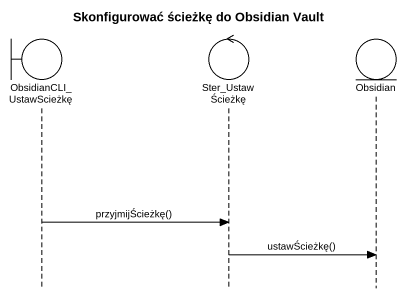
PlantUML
@startuml
title Skonfigurować ścieżkę do Obsidian Vault
hide footbox
boundary ObsidianCLI_UstawScieżkę
control Ster_UstawŚcieżkę
entity Obsidian

ObsidianCLI_UstawScieżkę -> Ster_UstawŚcieżkę : przyjmijŚcieżkę()
Ster_UstawŚcieżkę -> Obsidian : ustawŚcieżkę()
@enduml
